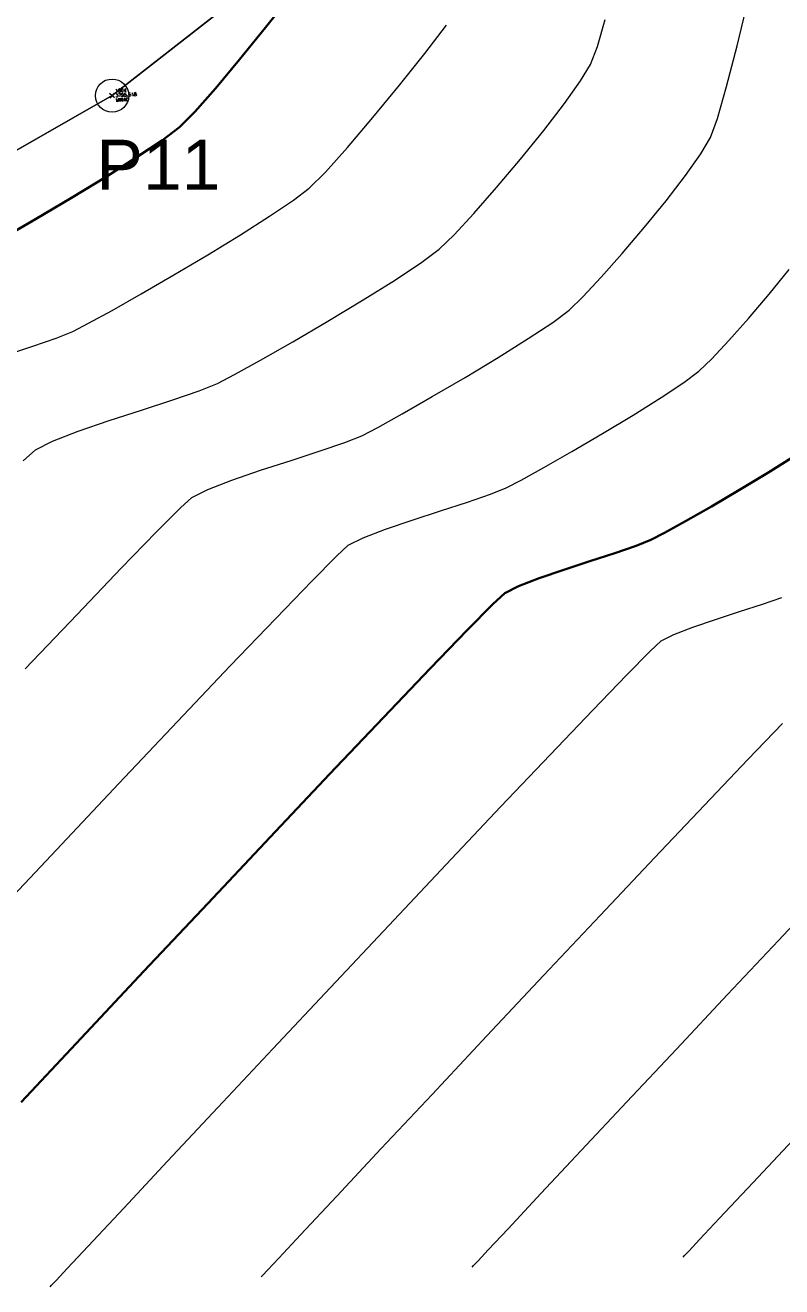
# Model space of a CAD drawing. Header units: millimetres. Extents: x 736950 to 740938, y 8500595 to 8502163.
# Drawn here: x 737272.89 to 737295.64, y 8500708.98 to 8500746.91 of the extents above; entities that cross this region are included whole.
import ezdxf
from ezdxf.enums import TextEntityAlignment as Align

# ---------------------------------------------------------------- set-up
doc = ezdxf.new("R2010")
doc.units = ezdxf.units.MM
for name, color, linetype, lineweight in [('CONT-MJR', 80, 'Continuous', 30), ('CONT-MNR', 96, 'Continuous', 15), ('COTAS', 40, 'Continuous', 5), ('CUADROS', 9, 'Continuous', 20), ('MIRADOR', 152, 'Continuous', 15), ('saiwite', 5, 'Continuous', 5)]:
    doc.layers.add(name, color=color, linetype=linetype, lineweight=lineweight)
doc.styles.add('5mm', font='arial.ttf', dxfattribs={"height": 3})
doc.styles.add('COTAS', font='arial.ttf')
doc.styles.add('CUADROS', font='arial.ttf')
doc.dimstyles.new('GenDist', dxfattribs={"dimtxt": 1.5, "dimasz": 2, "dimexe": 0.18, "dimexo": 0.0625, "dimgap": 1, "dimtad": 2, "dimzin": 1, "dimdsep": 46, "dimtxsty": 'COTAS', "dimcen": 0.09, "dimse1": 1, "dimse2": 1, "dimsd1": 1, "dimsd2": 1, "dimadec": 0, "dimazin": 0, "dimtfac": 1, "dimtofl": 0, "dimtmove": 0, "dimatfit": 3, "dimfxl": 1, "dimtolj": 1, "dimtzin": 0, "dimarcsym": 0})

# ---------------------------------------------------------------- blocks, each defined once
blk = doc.blocks.new('*D185')
at = {"layer": 'Defpoints', "color": 0, "transparency": 16777216}
for p in [(737282.4792452562, 8500750.247311853), (737275.3840646432, 8500744.943529602), (737275.5040460858, 8500744.790171899)]:
    blk.add_point(p, dxfattribs=at)
at = {"layer": 'COTAS', "color": 0, "transparency": 16777216, "insert": (737277.7835620963, 8500749.06288837), "char_height": 1.5, "attachment_point": 5, "rotation": 38.038322487698984, "style": 'COTAS'}
blk.add_mtext('\\A1;8.86', dxfattribs=at)
blk = doc.blocks.new('*D186')
at = {"layer": 'Defpoints', "color": 0, "transparency": 16777216}
for p in [(737275.5040460853, 8500744.790171899), (737267.334642245, 8500740.362461977), (737267.4334320677, 8500740.189174647)]:
    blk.add_point(p, dxfattribs=at)
at = {"layer": 'COTAS', "color": 0, "transparency": 16777216, "insert": (737270.4953830568, 8500744.19703807), "char_height": 1.5, "attachment_point": 5, "rotation": 29.687144128214975, "style": 'COTAS'}
blk.add_mtext('\\A1;9.29', dxfattribs=at)

msp = doc.modelspace()

# ---------------------------------------------------------------- linework, layer by layer
at = {"layer": 'CONT-MJR', "extrusion": (-0.7834529662185727, 0.6214510839344639, 0), "elevation": 4705174.045315946}
msp.add_lwpolyline([(-7118118.854017006, 3795.000000000013), (-7118120.086344101, 3795.000000000013)], dxfattribs=at)
at = {"layer": 'CONT-MJR', "extrusion": (0.7773727272937297, -0.6290402553572454, 0), "elevation": -4774170.509565099}
msp.add_lwpolyline([(7072026.39319938, 3795), (7072027.627365858, 3795)], dxfattribs=at)
at = {"layer": 'CONT-MJR', "extrusion": (0.7677532000679651, -0.6407456779295504, 0), "elevation": -4880767.610956164}
msp.add_lwpolyline([(6998882.265581573, 3795.000000000003), (6998883.402968714, 3795.000000000003)], dxfattribs=at)
at = {"layer": 'CONT-MJR'}
for points, elevation in [([(737277.9867719981, 8500744.301051794), (737278.6099095036, 8500745.007997883)], 3795), ([(737277.5273467703, 8500743.840504013), (737277.9867719981, 8500744.301051794)], 3795), ([(737276.2624207693, 8500742.945861975), (737277.0200464075, 8500743.45488766)], 3795), ([(737272.1642614169, 8500740.471685434), (737273.2053901805, 8500741.076338686)], 3795), ([(737293.5235334145, 8500732.440167246), (737294.3736578802, 8500732.938759623)], 3790), ([(737291.2605856119, 8500731.25454159), (737291.7030206606, 8500731.432006164)], 3790), ([(737289.8741971462, 8500730.79357654), (737290.6246019035, 8500731.037108568)], 3790), ([(737290.6246019035, 8500731.037108568), (737291.2605856119, 8500731.25454159)], 3790), ([(737287.7277326972, 8500730.04508083), (737288.3466349316, 8500730.283693228)], 3790), ([(737288.3466349316, 8500730.283693228), (737289.0884989518, 8500730.537814945)], 3790), ([(737287.3109198599, 8500729.83584719), (737287.7277326972, 8500730.04508083)], 3790), ([(737286.1811486261, 8500728.72322879), (737286.9505704526, 8500729.502166642)], 3790), ([(737282.0413528115, 8500724.387532666), (737283.6642493878, 8500726.098645674)], 3790), ([(737276.4623602706, 8500718.466101374), (737278.3781178348, 8500720.50399439)], 3790), ([(737272.7740170787, 8500714.534398226), (737274.5735632123, 8500716.453813946)], 3790)]:
    msp.add_lwpolyline(points, dxfattribs=dict(at, elevation=elevation))
at = {"layer": 'CONT-MJR', "extrusion": (0.6051509851837887, -0.7961107241653576, 0), "elevation": -6321369.112780089}
msp.add_lwpolyline([(5731187.418859538, 3795), (5731188.056082912, 3795)], dxfattribs=at)
at = {"layer": 'CONT-MJR', "extrusion": (0.5348753565230125, -0.8449309752780877, 0), "elevation": -6788190.124117226}
msp.add_lwpolyline([(5169784.357349658, 3795.000000000013), (5169785.465334976, 3795.000000000013)], dxfattribs=at)
at = {"layer": 'CONT-MJR', "extrusion": (0.5209083068402046, -0.8536126380653412, 0), "elevation": -6872288.263780903}
msp.add_lwpolyline([(5057453.620533577, 3795), (5057454.842325229, 3795)], dxfattribs=at)
at = {"layer": 'CONT-MJR', "extrusion": (-0.5107930198934546, 0.8597037227022603, 0), "elevation": 6931524.741988608}
msp.add_lwpolyline([(-4975955.725037938, 3795.000000000003), (-4975956.978868356, 3795.000000000003)], dxfattribs=at)
at = {"layer": 'CONT-MJR', "extrusion": (0.5299218326168146, -0.8480464912468164, 0), "elevation": -6818308.34007573}
msp.add_lwpolyline([(5129984.877500357, 3790.00000000001), (5129985.79637524, 3790.00000000001)], dxfattribs=at)
at = {"layer": 'CONT-MJR', "extrusion": (-0.5161971945906078, 0.856469763796006, 0), "elevation": 6900031.444882753}
msp.add_lwpolyline([(-5019524.833006581, 3790.000000000003), (-5019525.826545553, 3790.000000000003)], dxfattribs=at)
at = {"layer": 'CONT-MJR', "extrusion": (0.4963321378685357, -0.8681327138858718, 0), "elevation": -7013821.452528098}
msp.add_lwpolyline([(4859254.438182259, 3790), (4859255.332992164, 3790)], dxfattribs=at)
at = {"layer": 'CONT-MJR', "extrusion": (0.4844727971671803, -0.8748063264546092, 0), "elevation": -7079295.850300356}
msp.add_lwpolyline([(4763361.046064581, 3790), (4763361.767371606, 3790)], dxfattribs=at)
at = {"layer": 'CONT-MJR', "extrusion": (-0.4613241542676272, 0.8872316634843792, 0), "elevation": 7201987.61790824}
msp.add_lwpolyline([(-4575741.282670736, 3790.000000000013), (-4575741.747819884, 3790.000000000013)], dxfattribs=at)
at = {"layer": 'CONT-MJR', "extrusion": (0.309534485262804, -0.9508882176329092, 0), "elevation": -7855028.111182089}
msp.add_lwpolyline([(3332348.758623309, 3790), (3332349.584901498, 3790)], dxfattribs=at)
at = {"layer": 'CONT-MJR', "extrusion": (0.6794340002664188, -0.7337366280089691, 0), "elevation": -5736358.778365809}
msp.add_lwpolyline([(6316659.091826429, 3790.00000000001), (6316659.582941897, 3790.00000000001)], dxfattribs=at)
at = {"layer": 'CONT-MJR', "extrusion": (-0.7196597419703069, 0.6943269084424363, 0), "elevation": 5371689.51102357}
msp.add_lwpolyline([(-6629548.266707056, 3790.000000000003), (-6629549.874312662, 3790.000000000003)], dxfattribs=at)
at = {"layer": 'CONT-MJR', "extrusion": (-0.723416379817172, 0.6904120084501842, 0), "elevation": 5335640.299761232}
msp.add_lwpolyline([(-6658593.99553154, 3790), (-6658596.024313476, 3790)], dxfattribs=at)
at = {"layer": 'CONT-MJR', "extrusion": (0.7269454987796676, -0.6866951592984913, 0), "elevation": -5301442.426156807}
msp.add_lwpolyline([(6685848.742504493, 3790.000000000013), (6685851.338718109, 3790.000000000013)], dxfattribs=at)
at = {"layer": 'CONT-MJR', "extrusion": (0.7279049964737481, -0.6856779973927652, 0), "elevation": -5292088.39635046}
msp.add_lwpolyline([(6693252.490313184, 3790), (6693255.23274864, 3790)], dxfattribs=at)
at = {"layer": 'CONT-MJR', "extrusion": (0.7291253020118932, -0.6843802261652988, 0), "elevation": -5280156.703113299}
msp.add_lwpolyline([(6702663.59110568, 3790.000000000003), (6702666.350970717, 3790.000000000003)], dxfattribs=at)
at = {"layer": 'CONT-MNR'}
for points, elevation in [([(737294.2995320193, 8500746.285594584), (737294.629875737, 8500747.665405005)], 3792), ([(737284.9052335568, 8500746.057976177), (737285.5620319349, 8500746.90729029)], 3794), ([(737289.1056193205, 8500744.55071621), (737289.5929431786, 8500745.23407935)], 3793), ([(737293.7079176656, 8500744.105514491), (737293.983740991, 8500745.06146221)], 3792), ([(737287.7866844481, 8500742.881511344), (737288.4848705245, 8500743.74461442)], 3793), ([(737280.2419327372, 8500741.164528647), (737280.9555206143, 8500741.643966697)], 3794), ([(737291.513670261, 8500740.833077831), (737292.1628357716, 8500741.633051936)], 3792), ([(737285.7873791099, 8500740.607568007), (737286.3819510837, 8500741.247250775)], 3793), ([(737278.3778624865, 8500740.006894447), (737279.3601775198, 8500740.606342062)], 3794), ([(737284.0269246736, 8500739.25781362), (737284.8180983505, 8500739.782057459)], 3793), ([(737276.3819830659, 8500738.834166132), (737277.3625951607, 8500739.4036733)], 3794), ([(737289.6619238637, 8500738.741657246), (737290.2125996372, 8500739.329436345)], 3792), ([(737275.5036337257, 8500738.335860446), (737276.3819830659, 8500738.834166132)], 3794), ([(737281.9960062626, 8500738.012249352), (737283.0561203465, 8500738.651183657)], 3793), ([(737289.245307342, 8500738.340498095), (737289.6619238637, 8500738.741657246)], 3792), ([(737273.1217261388, 8500737.25461663), (737273.8263448013, 8500737.499906588)], 3794), ([(737279.1830143996, 8500736.402438119), (737279.9691323963, 8500736.837794807)], 3793), ([(737278.1176753254, 8500735.914015086), (737278.6688702186, 8500736.135104185)], 3793), ([(737284.2283281515, 8500735.223877981), (737285.1324466815, 8500735.740784066)], 3792), ([(737283.0135870326, 8500734.567404844), (737283.4939148377, 8500734.817155646)], 3792), ([(737273.7163728259, 8500734.40724342), (737274.4874142525, 8500734.704511767)], 3793), ([(737281.7584362604, 8500734.107791157), (737282.498645421, 8500734.360857252)], 3792), ([(737282.498645421, 8500734.360857252), (737283.0135870326, 8500734.567404844)], 3792), ([(737288.4875239067, 8500733.609961158), (737289.3279900481, 8500734.090475656)], 3791), ([(737278.3868261161, 8500732.953189224), (737279.1071544789, 8500733.230905587)], 3792), ([(737279.1071544789, 8500733.230905587), (737279.9705956898, 8500733.526672948)], 3792), ([(737287.3583038467, 8500732.999705505), (737287.804815276, 8500733.231873171)], 3791), ([(737286.8796155166, 8500732.807699421), (737287.3583038467, 8500732.999705505)], 3791), ([(737285.3796258983, 8500732.308962734), (737286.1915190821, 8500732.572449863)], 3791), ([(737286.1915190821, 8500732.572449863), (737286.8796155166, 8500732.807699421)], 3791), ([(737282.6063127805, 8500731.27275671), (737283.0572794066, 8500731.499135027)], 3791), ([(737282.2540153774, 8500730.948687116), (737282.6063127805, 8500731.27275671)], 3791), ([(737274.4505470762, 8500729.192643633), (737275.7812446228, 8500730.581916379)], 3792), ([(737280.4246761006, 8500729.07600124), (737281.5082321644, 8500730.196382271)], 3791), ([(737294.3687683943, 8500729.278190343), (737295.057684725, 8500729.501767272)], 3789), ([(737292.9663751582, 8500728.810087048), (737293.6474505827, 8500729.043385943)], 3789), ([(737293.6474505827, 8500729.043385943), (737294.3687683943, 8500729.278190343)], 3789), ([(737292.3981859876, 8500728.591026632), (737292.9663751582, 8500728.810087048)], 3789), ([(737292.0155269392, 8500728.39893767), (737292.3981859876, 8500728.591026632)], 3789), ([(737275.7045003902, 8500724.107991632), (737277.4670972549, 8500725.971646858)], 3791), ([(737291.8134654305, 8500721.877127776), (737293.3136102676, 8500723.46113553)], 3788), ([(737294.0081712222, 8500717.764303366), (737295.5400570992, 8500719.39222997)], 3787), ([(737280.3390058305, 8500716.131536841), (737282.0716946538, 8500717.977521203)], 3789), ([(737277.1738779233, 8500712.754202174), (737278.6874086498, 8500714.369920226)], 3789), ([(737294.769394668, 8500712.10617799), (737295.981258015, 8500713.400190417)], 3786), ([(737287.4092451566, 8500710.72526659), (737288.3974975498, 8500711.780950567)], 3787), ([(737274.788915081, 8500710.206584997), (737275.8553884629, 8500711.345913494)], 3789), ([(737280.5154334273, 8500709.842638325), (737281.1668052243, 8500710.538269255)], 3788), ([(737286.8173943374, 8500710.093249353), (737287.4092451566, 8500710.72526659)], 3787), ([(737286.5086097062, 8500709.763914242), (737286.8173943374, 8500710.093249353)], 3787), ([(737286.3739330422, 8500709.620645288), (737286.5086097062, 8500709.763914242)], 3787), ([(737279.9846166949, 8500709.277153831), (737280.0320863444, 8500709.327452742)], 3788), ([(737273.6862071101, 8500709.029979717), (737273.8277193991, 8500709.180532878)], 3789)]:
    msp.add_lwpolyline(points, dxfattribs=dict(at, elevation=elevation))
at = {"layer": 'CONT-MNR', "extrusion": (0.9599733415835111, -0.2800913841034522, 0), "elevation": -1673206.951482242}
msp.add_lwpolyline([(8366998.408887731, 3793.00000000001), (8366999.251243012, 3793.00000000001)], dxfattribs=at)
at = {"layer": 'CONT-MNR', "extrusion": (0.9351539920549607, -0.354241458815411, 0), "elevation": -2321836.983313663}
msp.add_lwpolyline([(8210684.950393292, 3793), (8210685.531655398, 3793)], dxfattribs=at)
at = {"layer": 'CONT-MNR', "extrusion": (0.9682991571504167, -0.2497933991557678, 0), "elevation": -1409508.861230779}
msp.add_lwpolyline([(8415435.448540187, 3792.000000000013), (8415436.712749047, 3792.000000000013)], dxfattribs=at)
at = {"layer": 'CONT-MNR', "extrusion": (0.7820788246687153, -0.6231795182808891, 0), "elevation": -4720875.921306716}
msp.add_lwpolyline([(7107713.115743563, 3794), (7107714.337908444, 3794)], dxfattribs=at)
at = {"layer": 'CONT-MNR', "extrusion": (0.8567443055858716, -0.5157414030754007, 0), "elevation": -3752517.61388882}
msp.add_lwpolyline([(7663215.841671132, 3793.00000000001), (7663216.41930803, 3793.00000000001)], dxfattribs=at)
at = {"layer": 'CONT-MNR', "extrusion": (-0.7734074869555846, 0.6339091883866707, 0), "elevation": 4818479.351705833}
msp.add_lwpolyline([(-7041909.842142493, 3794.00000000001), (-7041911.099784717, 3794.00000000001)], dxfattribs=at)
at = {"layer": 'CONT-MNR', "extrusion": (0.7923053950569015, -0.6101247093535285, 0), "elevation": -4602356.162195457}
msp.add_lwpolyline([(7185023.053395553, 3793.000000000013), (7185024.070808529, 3793.000000000013)], dxfattribs=at)
at = {"layer": 'CONT-MNR', "extrusion": (0.762463293236388, -0.647031472547605, 0), "elevation": -4938097.503520884}
msp.add_lwpolyline([(6958549.713040791, 3794.00000000001), (6958550.893210423, 3794.00000000001)], dxfattribs=at)
at = {"layer": 'CONT-MNR', "extrusion": (0.9391328971307368, -0.3435540736577417, 0), "elevation": -2228048.490618559}
msp.add_lwpolyline([(8236628.083876204, 3792), (8236628.696416193, 3792)], dxfattribs=at)
at = {"layer": 'CONT-MNR', "extrusion": (0.8592492908120819, -0.511557089911707, 0), "elevation": -3715096.707597049}
msp.add_lwpolyline([(7681424.994682651, 3792), (7681425.565729797, 3792)], dxfattribs=at)
at = {"layer": 'CONT-MNR', "extrusion": (0.7447182274328682, -0.6673790240404973, 0), "elevation": -5124149.942060851}
msp.add_lwpolyline([(6822704.37029371, 3794.000000000003), (6822705.360369655, 3794.000000000003)], dxfattribs=at)
at = {"layer": 'CONT-MNR', "extrusion": (-0.7648367624230314, 0.6442241278051105, 0), "elevation": 4912478.864795371}
msp.add_lwpolyline([(-6976658.127945945, 3793), (-6976659.245003919, 3793)], dxfattribs=at)
at = {"layer": 'CONT-MNR', "extrusion": (0.8159540291250688, -0.5781167895456475, 0), "elevation": -4312824.913243071}
msp.add_lwpolyline([(7362456.315822726, 3792), (7362457.114540209, 3792)], dxfattribs=at)
at = {"layer": 'CONT-MNR', "extrusion": (0.7045365073832995, -0.7096677460362292, 0), "elevation": -5513260.733863481}
msp.add_lwpolyline([(6512307.936885376, 3794), (6512308.625486537, 3794)], dxfattribs=at)
at = {"layer": 'CONT-MNR', "extrusion": (0.7925543447760173, -0.6098012877787797, 0), "elevation": -4599419.087884964}
msp.add_lwpolyline([(7186901.425460149, 3792.000000000013), (7186902.37784594, 3792.000000000013)], dxfattribs=at)
at = {"layer": 'CONT-MNR', "extrusion": (0.6051509854716566, -0.7961107239465394, 0), "elevation": -6321365.28745804}
msp.add_lwpolyline([(5731189.458337914, 3794), (5731190.058522031, 3794)], dxfattribs=at)
at = {"layer": 'CONT-MNR', "extrusion": (0.7512906776202715, -0.6599714522014368, 0), "elevation": -5056330.16024052}
msp.add_lwpolyline([(6873115.616106231, 3793), (6873116.654177892, 3793)], dxfattribs=at)
at = {"layer": 'CONT-MNR', "extrusion": (0.5348753554972567, -0.8449309759274325, 0), "elevation": -6788186.496746821}
msp.add_lwpolyline([(5169786.823133125, 3794.000000000013), (5169787.866715672, 3794.000000000013)], dxfattribs=at)
at = {"layer": 'CONT-MNR', "extrusion": (0.7629706503669537, -0.6464331262231444, 0), "elevation": -4932628.686244205}
msp.add_lwpolyline([(6962424.388394969, 3792), (6962425.420133972, 3792)], dxfattribs=at)
at = {"layer": 'CONT-MNR', "extrusion": (0.695528641491036, -0.7184983708162699, 0), "elevation": -5594964.895182884}
msp.add_lwpolyline([(6442246.579903114, 3793.000000000013), (6442247.203507347, 3793.000000000013)], dxfattribs=at)
at = {"layer": 'CONT-MNR', "extrusion": (-0.6008431357270564, 0.7993669534385809, 0), "elevation": 6352217.93952726}
msp.add_lwpolyline([(-5696972.26551094, 3793.000000000013), (-5696972.917554574, 3793.000000000013)], dxfattribs=at)
at = {"layer": 'CONT-MNR', "extrusion": (0.7488236477169629, -0.6627692996962532, 0), "elevation": -5081928.705846049}
msp.add_lwpolyline([(6854207.950837138, 3792.000000000003), (6854208.907611017, 3792.000000000003)], dxfattribs=at)
at = {"layer": 'CONT-MNR', "extrusion": (0.5107930205975473, -0.8597037222839237, 0), "elevation": -6931521.176445391}
msp.add_lwpolyline([(4975958.450293614, 3794), (4975959.631243865, 3794)], dxfattribs=at)
at = {"layer": 'CONT-MNR', "extrusion": (-0.7765002846165966, 0.630116900257678, 0), "elevation": 4783949.218637619}
msp.add_lwpolyline([(-7065408.320267388, 3791), (-7065409.277966672, 3791)], dxfattribs=at)
at = {"layer": 'CONT-MNR', "extrusion": (0.5299218341961792, -0.8480464902599132, 0), "elevation": -6818319.188332026}
msp.add_lwpolyline([(5129977.326128559, 3793), (5129978.470882222, 3793)], dxfattribs=at)
at = {"layer": 'CONT-MNR', "extrusion": (0.7629706503697877, -0.6464331262197996, 0), "elevation": -4932624.529338342}
msp.add_lwpolyline([(6962425.350108026, 3791.000000000013), (6962426.309209812, 3791.000000000013)], dxfattribs=at)
at = {"layer": 'CONT-MNR', "extrusion": (0.4818743293489934, -0.8762403384428601, 0), "elevation": -7093415.697569611}
msp.add_lwpolyline([(4742317.312849459, 3794.00000000001), (4742318.121393678, 3794.00000000001)], dxfattribs=at)
at = {"layer": 'CONT-MNR', "extrusion": (0.600843136506451, -0.7993669528527498, 0), "elevation": -6352214.121579571}
msp.add_lwpolyline([(5696974.335360645, 3792), (5696974.944517959, 3792)], dxfattribs=at)
at = {"layer": 'CONT-MNR', "extrusion": (0.4591533815134499, -0.888357007201927, 0), "elevation": -7213167.905633055}
msp.add_lwpolyline([(4558105.273692862, 3794.000000000013), (4558105.803886527, 3794.000000000013)], dxfattribs=at)
at = {"layer": 'CONT-MNR', "extrusion": (0.5059034107572616, -0.86259013383192, 0), "elevation": -6959659.263186776}
msp.add_lwpolyline([(4936523.302140627, 3793.00000000001), (4936524.529957763, 3793.00000000001)], dxfattribs=at)
at = {"layer": 'CONT-MNR', "extrusion": (-0.5523599559544866, 0.8336057095881467, 0), "elevation": 6679014.92515033}
msp.add_lwpolyline([(-5310074.485086014, 3792.000000000003), (-5310075.371759968, 3792.000000000003)], dxfattribs=at)
at = {"layer": 'CONT-MNR', "extrusion": (0.7488236481456486, -0.6627692992119067, 0), "elevation": -5081924.566289282}
msp.add_lwpolyline([(6854209.072776892, 3791.000000000013), (6854209.962191307, 3791.000000000013)], dxfattribs=at)
at = {"layer": 'CONT-MNR', "extrusion": (0.3774341283737479, -0.9260364348872832, 0), "elevation": -7593720.344306913}
msp.add_lwpolyline([(3891210.874495324, 3794.000000000013), (3891211.412064458, 3794.000000000013)], dxfattribs=at)
at = {"layer": 'CONT-MNR', "extrusion": (-0.4963321368177822, 0.8681327144866127, 0), "elevation": 7013832.003618727}
msp.add_lwpolyline([(-4859245.740167849, 3793.000000000013), (-4859246.85494086, 3793.000000000013)], dxfattribs=at)
at = {"layer": 'CONT-MNR', "extrusion": (-0.5299218342579388, 0.8480464902213215, 0), "elevation": 6818315.568688385}
msp.add_lwpolyline([(-5129979.847981748, 3792.000000000009), (-5129980.917442484, 3792.000000000009)], dxfattribs=at)
at = {"layer": 'CONT-MNR', "extrusion": (0.729764598466472, -0.6836984940930241, 0), "elevation": -5273890.280457613}
msp.add_lwpolyline([(6707623.317991685, 3791), (6707624.066723348, 3791)], dxfattribs=at)
at = {"layer": 'CONT-MNR', "extrusion": (0.3111360960367806, -0.9503653664475529, 0), "elevation": -7849413.995251384}
msp.add_lwpolyline([(3345564.158366869, 3794.000000000013), (3345565.043337034, 3794.000000000013)], dxfattribs=at)
at = {"layer": 'CONT-MNR', "extrusion": (0.516197193146644, -0.8564697646662879, 0), "elevation": -6900038.609745134}
msp.add_lwpolyline([(5019519.499931349, 3792.000000000013), (5019520.656292175, 3792.000000000013)], dxfattribs=at)
at = {"layer": 'CONT-MNR', "extrusion": (0.6936173472545076, -0.7203436510358232, 0), "elevation": -5612052.252313558}
msp.add_lwpolyline([(6427362.746294773, 3791.000000000003), (6427363.283934817, 3791.000000000003)], dxfattribs=at)
at = {"layer": 'CONT-MNR', "extrusion": (0.4613241555044119, -0.8872316628413016, 0), "elevation": -7201997.797235661}
msp.add_lwpolyline([(4575731.898051925, 3793.000000000006), (4575732.477544522, 3793.000000000006)], dxfattribs=at)
at = {"layer": 'CONT-MNR', "extrusion": (0.5059034105391481, -0.8625901339598421, 0), "elevation": -6959655.718355563}
msp.add_lwpolyline([(4936526.084518475, 3792), (4936527.231579418, 3792)], dxfattribs=at)
at = {"layer": 'CONT-MNR', "extrusion": (0.6008431374784569, -0.7993669521221428, 0), "elevation": -6352210.302259165}
msp.add_lwpolyline([(5696976.406740932, 3791.000000000003), (5696976.973011924, 3791.000000000003)], dxfattribs=at)
at = {"layer": 'CONT-MNR', "extrusion": (0.3235007349040867, -0.9462279189056493, 0), "elevation": -7805123.640188348}
msp.add_lwpolyline([(3447626.617004221, 3793.000000000013), (3447627.454352044, 3793.000000000013)], dxfattribs=at)
at = {"layer": 'CONT-MNR', "extrusion": (0.5523599564280572, -0.8336057092743516, 0), "elevation": -6679011.238888538}
msp.add_lwpolyline([(5310076.837507318, 3791.000000000003), (5310077.661757029, 3791.000000000003)], dxfattribs=at)
at = {"layer": 'CONT-MNR', "extrusion": (0.3086853422183317, -0.9511642126886143, 0), "elevation": -7858008.821787578}
msp.add_lwpolyline([(3325323.314941652, 3793), (3325324.297810881, 3793)], dxfattribs=at)
at = {"layer": 'CONT-MNR', "extrusion": (-0.5299218327818332, 0.8480464911437007, 0), "elevation": 6818311.958347547}
msp.add_lwpolyline([(-5129982.357470464, 3791), (-5129983.351638275, 3791)], dxfattribs=at)
at = {"layer": 'CONT-MNR', "extrusion": (0.3095344852696272, -0.9508882176306882, 0), "elevation": -7855036.607721212}
msp.add_lwpolyline([(3332337.141251437, 3793), (3332338.170646193, 3793)], dxfattribs=at)
at = {"layer": 'CONT-MNR', "extrusion": (0.4844727981085547, -0.8748063259332706, 0), "elevation": -7079302.79583279}
msp.add_lwpolyline([(4763355.047329095, 3792), (4763355.886844413, 3792)], dxfattribs=at)
at = {"layer": 'CONT-MNR', "extrusion": (0.5161971938139469, -0.8564697642641023, 0), "elevation": -6900035.027634403}
msp.add_lwpolyline([(5019522.166028452, 3791.000000000009), (5019523.240978352, 3791.000000000009)], dxfattribs=at)
at = {"layer": 'CONT-MNR', "extrusion": (0.324059968064086, -0.9460365411009788, 0), "elevation": -7803084.50982744}
msp.add_lwpolyline([(3452236.422780731, 3793.000000000011), (3452237.399730104, 3793.000000000011)], dxfattribs=at)
at = {"layer": 'CONT-MNR', "extrusion": (0.4486319906206694, -0.8937165865036498, 0), "elevation": -7266482.762207087}
msp.add_lwpolyline([(4472614.566946993, 3793.000000000013), (4472615.147974817, 3793.000000000013)], dxfattribs=at)
at = {"layer": 'CONT-MNR', "extrusion": (0.5059034102879971, -0.8625901341071405, 0), "elevation": -6959652.173713433}
msp.add_lwpolyline([(4936528.866629772, 3791), (4936529.932934525, 3791)], dxfattribs=at)
at = {"layer": 'CONT-MNR', "extrusion": (-0.67472549758736, 0.7380687657024171, 0), "elevation": 5776669.33435736}
msp.add_lwpolyline([(-6279819.894956614, 3793), (-6279820.395474241, 3793)], dxfattribs=at)
at = {"layer": 'CONT-MNR', "extrusion": (0.308685343015465, -0.9511642124299172, 0), "elevation": -7858005.990211369}
msp.add_lwpolyline([(3325327.128824954, 3792.000000000003), (3325328.047048746, 3792.000000000003)], dxfattribs=at)
at = {"layer": 'CONT-MNR', "extrusion": (0.3095344858700914, -0.9508882174352242, 0), "elevation": -7855033.773429235}
msp.add_lwpolyline([(3332341.018687791, 3792), (3332341.980377024, 3792)], dxfattribs=at)
at = {"layer": 'CONT-MNR', "extrusion": (0.4844727996686436, -0.8748063250692845, 0), "elevation": -7079299.312008907}
msp.add_lwpolyline([(4763358.063130725, 3791.000000000009), (4763358.843541899, 3791.000000000009)], dxfattribs=at)
at = {"layer": 'CONT-MNR', "extrusion": (0.448631992393802, -0.8937165856135644, 0), "elevation": -7266479.358506296}
msp.add_lwpolyline([(4472618.141305476, 3792), (4472618.684117844, 3792)], dxfattribs=at)
at = {"layer": 'CONT-MNR', "extrusion": (0.6746675283336263, -0.7381217556827571, 0), "elevation": -5777158.292609897}
msp.add_lwpolyline([(6279368.718396899, 3792), (6279369.185488441, 3792)], dxfattribs=at)
at = {"layer": 'CONT-MNR', "extrusion": (0.7089377057758249, -0.705271103427122, 0), "elevation": -5472637.056098503}
msp.add_lwpolyline([(6546469.251426615, 3792.00000000001), (6546470.277307488, 3792.00000000001)], dxfattribs=at)
at = {"layer": 'CONT-MNR', "extrusion": (0.3095344845999737, -0.9508882178486748, 0), "elevation": -7855030.945692636}
msp.add_lwpolyline([(3332344.880671768, 3791.000000000013), (3332345.774655481, 3791.000000000013)], dxfattribs=at)
at = {"layer": 'CONT-MNR', "extrusion": (0.3597315986582174, -0.9330558273366087, 0), "elevation": -7666433.049033071}
msp.add_lwpolyline([(3745907.984939212, 3791.00000000001), (3745908.702597555, 3791.00000000001)], dxfattribs=at)
at = {"layer": 'CONT-MNR', "extrusion": (0.3240599666946948, -0.9460365415700565, 0), "elevation": -7803078.732508252}
msp.add_lwpolyline([(3452244.197298332, 3791.000000000006), (3452245.045735556, 3791.000000000006)], dxfattribs=at)
at = {"layer": 'CONT-MNR', "extrusion": (-0.7179920788980302, 0.696051272996239, 0), "elevation": 5387586.172043963}
msp.add_lwpolyline([(-6616638.968746822, 3792.000000000003), (-6616640.480368956, 3792.000000000003)], dxfattribs=at)
at = {"layer": 'CONT-MNR', "extrusion": (0.7101783015142015, -0.7040218604975302, 0), "elevation": -5461098.559190438}
msp.add_lwpolyline([(6556096.431633281, 3791), (6556097.490951544, 3791)], dxfattribs=at)
at = {"layer": 'CONT-MNR', "extrusion": (0.3235007330520556, -0.9462279195388301, 0), "elevation": -7805112.099382939}
msp.add_lwpolyline([(3447641.393818229, 3789.000000000013), (3447642.010869332, 3789.000000000013)], dxfattribs=at)
at = {"layer": 'CONT-MNR', "extrusion": (0.724565147237361, -0.6892063170117505, 0), "elevation": -5324552.887961203}
msp.add_lwpolyline([(6667464.045588852, 3792), (6667466.307781182, 3792)], dxfattribs=at)
at = {"layer": 'CONT-MNR', "extrusion": (0.7227890271070444, -0.6910687536661257, 0), "elevation": -5341690.046948871}
msp.add_lwpolyline([(6653743.186634095, 3791), (6653745.162726851, 3791)], dxfattribs=at)
at = {"layer": 'CONT-MNR', "extrusion": (-0.6793568327438227, 0.7338080769549227, 0), "elevation": 5737018.790664861}
msp.add_lwpolyline([(-6316058.307028955, 3789.000000000003), (-6316058.757185807, 3789.000000000003)], dxfattribs=at)
at = {"layer": 'CONT-MNR', "extrusion": (0.7114098833954863, -0.7027773315974417, 0), "elevation": -5449602.414123341}
msp.add_lwpolyline([(6565652.861422856, 3789), (6565653.864636188, 3789)], dxfattribs=at)
at = {"layer": 'CONT-MNR', "extrusion": (0.7250621878569969, -0.6886833987690025, 0), "elevation": -5319736.840806494}
msp.add_lwpolyline([(6671305.723251412, 3791), (6671308.034854814, 3791)], dxfattribs=at)
at = {"layer": 'CONT-MNR', "extrusion": (0.7196466644142578, -0.6943404628836151, 0), "elevation": -5371809.988900396}
msp.add_lwpolyline([(6629449.591138, 3789.000000000013), (6629451.064143938, 3789.000000000013)], dxfattribs=at)
at = {"layer": 'CONT-MNR', "extrusion": (0.7234108951993796, -0.6904177552082741, 0), "elevation": -5335688.794966197}
msp.add_lwpolyline([(6658554.254815077, 3789), (6658556.113870482, 3789)], dxfattribs=at)
at = {"layer": 'CONT-MNR', "extrusion": (0.7204947444467321, -0.6934603977334527, 0), "elevation": -5363699.124514506}
msp.add_lwpolyline([(6636012.183172387, 3788.00000000001), (6636013.689941479, 3788.00000000001)], dxfattribs=at)
at = {"layer": 'CONT-MNR', "extrusion": (0.7255612204812986, -0.6881576239014493, 0), "elevation": -5314890.62984508}
msp.add_lwpolyline([(6675165.048139781, 3789), (6675167.209428448, 3789)], dxfattribs=at)
at = {"layer": 'CONT-MNR', "extrusion": (0.7240444283495806, -0.6897533369081508, 0), "elevation": -5329569.257672722}
msp.add_lwpolyline([(6663451.982318489, 3788), (6663453.873270203, 3788)], dxfattribs=at)
at = {"layer": 'CONT-MNR', "extrusion": (0.7275530043579933, -0.686051474635583, 0), "elevation": -5295527.155908503}
msp.add_lwpolyline([(6690533.711572041, 3791.000000000013), (6690536.448273225, 3791.000000000013)], dxfattribs=at)
at = {"layer": 'CONT-MNR', "extrusion": (-0.7269464743362781, 0.6866941265585829, 0), "elevation": 5301428.513809999}
msp.add_lwpolyline([(-6685859.310486323, 3789.000000000003), (-6685861.69017011, 3789.000000000003)], dxfattribs=at)
at = {"layer": 'CONT-MNR', "extrusion": (0.7283004917436318, -0.6852579030744441, 0), "elevation": -5288230.121701952}
msp.add_lwpolyline([(6696299.988308325, 3791), (6696302.814581371, 3791)], dxfattribs=at)
at = {"layer": 'CONT-MNR', "extrusion": (0.7273635561592912, -0.6862523276254222, 0), "elevation": -5297360.97930594}
msp.add_lwpolyline([(6689081.138811088, 3788.000000000013), (6689083.517598566, 3788.000000000013)], dxfattribs=at)
at = {"layer": 'CONT-MNR', "extrusion": (0.7279071743618362, -0.6856756853736083, 0), "elevation": -5292062.718503598}
msp.add_lwpolyline([(6693272.557814581, 3789.000000000003), (6693275.072046466, 3789.000000000003)], dxfattribs=at)
at = {"layer": 'CONT-MNR', "extrusion": (0.7273656361476977, -0.6862501230247285, 0), "elevation": -5297336.289194022}
msp.add_lwpolyline([(6689100.323512186, 3787.000000000003), (6689102.46485014, 3787.000000000003)], dxfattribs=at)
at = {"layer": 'CONT-MNR', "extrusion": (-0.728259331257016, 0.6853016463113772, 0), "elevation": 5288619.057322423}
msp.add_lwpolyline([(-6695992.461821212, 3788.00000000001), (-6695994.944233277, 3788.00000000001)], dxfattribs=at)
at = {"layer": 'CONT-MNR', "extrusion": (0.7286055597954986, -0.6849335283332888, 0), "elevation": -5285238.941135549}
msp.add_lwpolyline([(6698659.591418188, 3789), (6698662.156346876, 3789)], dxfattribs=at)
at = {"layer": 'CONT-MNR', "extrusion": (0.7289052104876992, -0.684614631835957, 0), "elevation": -5282302.741455887}
msp.add_lwpolyline([(6700973.878882977, 3788), (6700976.371384086, 3788)], dxfattribs=at)
at = {"layer": 'CONT-MNR', "extrusion": (0.7289084291364331, -0.6846112049432567, 0), "elevation": -5282266.814194491}
msp.add_lwpolyline([(6701002.326023673, 3787.000000000013), (6701004.571442089, 3787.000000000013)], dxfattribs=at)
at = {"layer": 'CONT-MNR', "extrusion": (0.7293802083465686, -0.6841085525501901, 0), "elevation": -5277650.495271058}
msp.add_lwpolyline([(6704636.166413715, 3788), (6704638.575466203, 3788)], dxfattribs=at)
at = {"layer": 'CONT-MNR', "extrusion": (-0.7295203419940793, 0.6839591147260498, 0), "elevation": 5276281.27480635}
msp.add_lwpolyline([(-6705712.532684597, 3789.00000000001), (-6705714.947444701, 3789.00000000001)], dxfattribs=at)
at = {"layer": 'CONT-MNR', "extrusion": (0.7293822270923596, -0.684106400205253, 0), "elevation": -5277626.284751205}
msp.add_lwpolyline([(6704655.587694914, 3787.00000000001), (6704657.759216219, 3787.00000000001)], dxfattribs=at)
at = {"layer": 'CONT-MNR', "extrusion": (0.7297252812234671, -0.6837404580272635, 0), "elevation": -5274267.011625752}
msp.add_lwpolyline([(6707295.909831988, 3788.00000000001), (6707298.141896942, 3788.00000000001)], dxfattribs=at)
at = {"layer": 'CONT-MNR', "extrusion": (0.7297247043835717, -0.6837410736618863, 0), "elevation": -5274268.242671289}
msp.add_lwpolyline([(6707295.523753866, 3787.00000000001), (6707297.537418077, 3787.00000000001)], dxfattribs=at)
at = {"layer": 'CONT-MNR', "extrusion": (-0.7299549096241176, 0.6834953035066492, 0), "elevation": 5272013.722118223}
msp.add_lwpolyline([(-6709065.205048803, 3788.000000000013), (-6709067.166586556, 3788.000000000013)], dxfattribs=at)
at = {"layer": 'CONT-MNR', "extrusion": (-0.7299977225300958, 0.6834495775848234, 0), "elevation": 5271597.883225091}
msp.add_lwpolyline([(-6709390.794331336, 3789.00000000001), (-6709392.72349993, 3789.00000000001)], dxfattribs=at)
at = {"layer": 'CONT-MNR', "extrusion": (-0.729949730162527, 0.6835008349926533, 0), "elevation": 5272060.133506306}
msp.add_lwpolyline([(-6709029.506014256, 3787.000000000013), (-6709031.277860688, 3787.000000000013)], dxfattribs=at)
at = {"layer": 'CONT-MNR', "extrusion": (0.7300196962840714, -0.6834261064938275, 0), "elevation": -5271368.873524844}
msp.add_lwpolyline([(6709572.304347608, 3786.000000000013), (6709573.763536054, 3786.000000000013)], dxfattribs=at)
at = {"layer": 'CONT-MNR', "extrusion": (-0.7300509886853556, 0.6833926791527217, 0), "elevation": 5271070.504684354}
msp.add_lwpolyline([(-6709804.684863359, 3788.000000000003), (-6709806.282333779, 3788.000000000003)], dxfattribs=at)
at = {"layer": 'CONT-MNR', "extrusion": (0.7299263865262338, -0.683525764147011, 0), "elevation": -5272284.831140909}
msp.add_lwpolyline([(6708851.702978744, 3786.00000000001), (6708852.58202597, 3786.00000000001)], dxfattribs=at)
at = {"layer": 'CONT-MNR', "extrusion": (0.7299375333931236, -0.6835138603890653, 0), "elevation": -5272188.70849803}
msp.add_lwpolyline([(6708924.05068267, 3789.000000000003), (6708924.977423283, 3789.000000000003)], dxfattribs=at)
at = {"layer": 'CONT-MNR', "extrusion": (0.729520142019542, -0.6839593280216211, 0), "elevation": -5276269.953379224}
msp.add_lwpolyline([(6705717.539876765, 3786), (6705717.999760116, 3786)], dxfattribs=at)
at = {"layer": 'CONT-MNR', "extrusion": (0.7295440626585236, -0.6839338130548134, 0), "elevation": -5276044.273799943}
msp.add_lwpolyline([(6705892.974554999, 3788.000000000013), (6705893.468291066, 3788.000000000013)], dxfattribs=at)
at = {"layer": 'CONT-MNR', "extrusion": (0.7272400338247219, -0.6863832261955544, 0), "elevation": -5298555.916055067}
msp.add_lwpolyline([(6688121.857343669, 3786.000000000013), (6688121.923524064, 3786.000000000013)], dxfattribs=at)
at = {"layer": 'CONT-MNR', "extrusion": (-0.7286409320306915, 0.6848958987827606, 0), "elevation": 5284879.705118281}
msp.add_lwpolyline([(-6698933.957124397, 3786.000000000013), (-6698934.15760838, 3786.000000000013)], dxfattribs=at)
at = {"layer": 'CONT-MNR', "extrusion": (0.7295209595989173, -0.6839584559795097, 0), "elevation": -5276275.215563084}
msp.add_lwpolyline([(6705710.187494732, 3789), (6705710.666698731, 3789)], dxfattribs=at)
at = {"layer": 'CONT-MNR', "extrusion": (0.7286747655208361, -0.6848599025298201, 0), "elevation": -5284557.606929913}
msp.add_lwpolyline([(6699185.906854252, 3788.000000000013), (6699186.119546352, 3788.000000000013)], dxfattribs=at)
at = {"layer": 'CONT-MNR', "extrusion": (0.7272273811069017, -0.6863966318160348, 0), "elevation": -5298683.61281596}
msp.add_lwpolyline([(6688019.613724097, 3787), (6688019.678723617, 3787)], dxfattribs=at)
at = {"layer": 'CONT-MNR', "extrusion": (0.727247868650649, -0.6863749249084559, 0), "elevation": -5298492.805214638}
msp.add_lwpolyline([(6688168.62763628, 3789), (6688168.695079466, 3789)], dxfattribs=at)
at = {"layer": 'COTAS'}
msp.add_circle((737275.5040460858, 8500744.790171899), 0.5, dxfattribs=at)
at = {"layer": 'MIRADOR'}
for p, q in [((737275.5040460824, 8500744.790171895), (737282.4792452543, 8500750.247311853)), ((737267.4334320799, 8500740.189174652), (737275.5040460824, 8500744.790171895))]:
    msp.add_line(p, q, dxfattribs=at)
at = {"layer": 'MIRADOR', "linetype": 'Continuous', "extrusion": (0.665787337252013, 0.7461415559763941, 0), "elevation": 6833627.639357063}
msp.add_lwpolyline([(5109576.246750345, 0), (5109576.446720144, 0)], dxfattribs=at)
at = {"layer": 'MIRADOR', "linetype": 'Continuous', "extrusion": (0.7461415586651008, -0.6657873342388049, 0), "elevation": -5109576.319138413}
msp.add_lwpolyline([(6833627.759976408, 0), (6833627.560006608, 0)], dxfattribs=at)
at = {"layer": 'saiwite', "flags": 128}
msp.add_lwpolyline([(737224.9208191042, 8500729.733759237), (737224.1988801018, 8500776.24587994), (737229.4823230781, 8500775.649115872), (737240.6241810607, 8500774.560426448), (737247.3748595157, 8500774.33563016), (737258.7180751736, 8500771.767992426), (737272.5384525403, 8500771.186312882), (737285.1127835897, 8500763.970116144), (737284.7957877077, 8500755.090760136), (737282.4792452557, 8500750.247311855), (737275.5040460858, 8500744.790171897), (737267.4334320674, 8500740.189174645), (737261.0027571215, 8500737.871045109), (737254.9242762337, 8500736.281103278), (737244.6486116522, 8500733.448674377), (737238.3097056698, 8500734.357972985), (737229.830328713, 8500733.947520064), (737224.920819104, 8500729.733759254)], dxfattribs=at)

# ---------------------------------------------------------------- texts
at = {"layer": 'CUADROS', "style": 'CUADROS'}
msp.add_text('P11', height=1.5, dxfattribs=at).set_placement((737276.897059378, 8500742.71423501), align=Align.MIDDLE_CENTER)
at = {"layer": 'MIRADOR', "color": 2, "insert": (737275.5930889198, 8500744.985546848), "char_height": 0.1, "width": 0.4333333333333333, "attachment_point": 1, "rotation": 3.2572437629721005, "style": '5mm'}
msp.add_mtext('\\Ftxt.shx;\\W1.0000000000;\\T1.0000000000;\\o\\l1004', dxfattribs=at)
at = {"layer": 'MIRADOR', "color": 1, "insert": (737275.6010435813, 8500744.845773019), "char_height": 0.1, "width": 0.7999999999999999, "attachment_point": 1, "rotation": 3.2572437629721005, "style": '5mm'}
msp.add_mtext('\\Ftxt.shx;\\W1.0000000000;\\T1.0000000000;\\o\\l3795.518', dxfattribs=at)
at = {"layer": 'MIRADOR', "color": 3, "insert": (737275.6089982428, 8500744.705999192), "char_height": 0.1, "width": 0.5666666666666668, "attachment_point": 1, "rotation": 3.2572437629721005, "style": '5mm'}
msp.add_mtext('\\Ftxt.shx;\\W1.0000000000;\\T1.0000000000;\\o\\lMIRAD', dxfattribs=at)

# ---------------------------------------------------------------- dimensions: what is measured, and where the dimension line sits
at = {"layer": 'COTAS'}
for p1, p2, distance, picture, middle in [((737282.4792452558, 8500750.247311855), (737275.5040460858, 8500744.790171899), -0.19471551480503044, '*D185', (737277.7835620963, 8500749.06288837)), ((737275.5040460858, 8500744.790171899), (737267.4334320675, 8500740.189174647), -0.19946911501358572, '*D186', (737270.4953830568, 8500744.19703807))]:
    dim = msp.add_aligned_dim(p1=p1, p2=p2, distance=distance, dimstyle='GenDist', dxfattribs=at)
    dim.commit()
    dim.dimension.update_dxf_attribs({"geometry": picture, "text_midpoint": middle})

doc.saveas('drawing.dxf')
